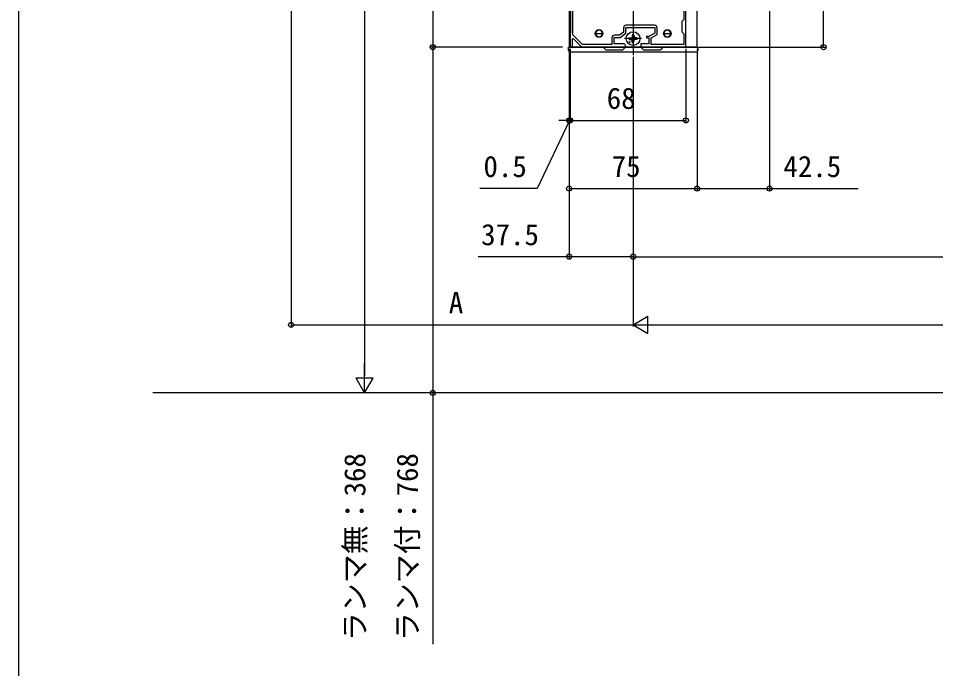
# Model space of a CAD drawing. Units: millimetres, scale not verified. Extents: x -875 to 875, y -1300 to 1294.
# Drawn here: x -875 to -337, y -730 to -348 of the extents above; entities that cross this region are included whole.
import ezdxf
from ezdxf.enums import TextEntityAlignment as Align

# ---------------------------------------------------------------- set-up
doc = ezdxf.new("R2010")
doc.units = ezdxf.units.MM
doc.header["$LTSCALE"] = 8
for name, color, linetype in [('0-3_YKK_11', 7, 'Continuous'), ('0-4_YKK_12', 2, 'Continuous'), ('0-5_YKK_13', 4, 'Continuous'), ('0-6_YKK_D', 6, 'Continuous'), ('0-7_YKK_ZWAK', 7, 'Continuous'), ('0-8_YSS_K', 3, 'Continuous')]:
    doc.layers.add(name, color=color, linetype=linetype)
doc.styles.add('ＭＳ ゴシック', font='')
doc.styles.get('ＭＳ ゴシック').set_extended_font_data('MS Gothic')

msp = doc.modelspace()

# ---------------------------------------------------------------- linework, layer by layer
at = {"layer": '0-3_YKK_11'}
msp.add_line((-501.8, -352.5), (-518.5, -352.5), dxfattribs=at)
for points in [[(-551.1, -223.6), (-551.1, -357), (-551.4, -357.3), (-551.4, -365.3), (-549.9, -365.3), (-549.9, -360.4), (-549.532, -360.246), (-544.4, -365.3), (-518.9, -365.3), (-518.9, -364.3)], [(-549.8, -358.157), (-549.8, -221.6)], [(-519.9, -363.3), (-525.5, -363.3), (-525.5, -359.6), (-522, -359.6), (-518.7, -357.1), (-518.7, -353.8), (-501.6, -353.8), (-501.6, -357.1), (-505.1, -359), (-506.6, -359), (-506.6, -359.9), (-505.1, -359.9), (-505.1, -363.3), (-509.9, -363.3), (-509.9, -365.3), (-483.4, -365.3), (-483.4, -353.758), (-483.52, -353.575), (-483.52, -353.025), (-483.4, -352.842), (-483.4, -315.758)], [(-484.7, -328.5), (-484.7, -349.1), (-485.9, -350.3), (-485.9, -356.3), (-484.7, -357.5), (-484.7, -363.8)], [(-520, -354), (-520, -356.454), (-522.437, -358.3), (-525.3, -358.3)], [(-484.7, -363.8), (-503.8, -363.8), (-503.8, -359.773), (-500.3, -357.873), (-500.3, -354)], [(-526.8, -359.8), (-526.8, -363.8), (-544.07, -363.8), (-549.8, -358.157)]]:
    msp.add_lwpolyline(points, dxfattribs=at)
for centre, radius, start, end in [((-518.5, -354), 1.5, 90.00001, 179.99999), ((-501.8, -354), 1.5, 0.00001, 89.99999), ((-525.3, -359.8), 1.5, 90.00001, 179.99999), ((-519.9, -364.3), 1, 0.00001, 89.99999)]:
    msp.add_arc(centre, radius, start, end, dxfattribs=at)
at = {"layer": '0-4_YKK_12'}
for p, q in [((-514.4, -114.921), (-514.4, -370.005)), ((-476.9, -365.3), (-551.9, -365.3))]:
    msp.add_line(p, q, dxfattribs=at)
msp.add_lwpolyline([(-551.9, -114.921), (-551.9, -365.3), (-476.9, -365.3), (-476.9, -327.806)], dxfattribs=at)
for centre in [(-534.4, -357.3), (-494.4, -357.3)]:
    msp.add_circle(centre, 2.25, dxfattribs=at)
at = {"layer": '0-5_YKK_13'}
for p, q in [((-536.4, -357.3), (-532.4, -357.3)), ((-536.4, -357.3), (-536.4, -358.331)), ((-532.4, -358.331), (-532.4, -357.3)), ((-509.4, -360.3), (-519.4, -360.3)), ((-516.645, -359.8), (-515.537, -359.781)), ((-515.537, -359.781), (-515.02, -359.68)), ((-514.919, -359.163), (-515.02, -359.68)), ((-514.9, -358.055), (-514.919, -359.163)), ((-514.4, -355.3), (-514.4, -365.3)), ((-513.9, -358.055), (-513.881, -359.163)), ((-513.881, -359.163), (-513.78, -359.68)), ((-513.263, -359.781), (-513.78, -359.68)), ((-512.155, -359.8), (-513.263, -359.781)), ((-496.4, -357.3), (-492.4, -357.3)), ((-496.4, -357.3), (-496.4, -358.331)), ((-492.4, -358.331), (-492.4, -357.3)), ((-551.801, -365.3), (-531.9, -365.3)), ((-530.4, -366.8), (-531.9, -365.3)), ((-531.9, -365.3), (-518.9, -365.3)), ((-518.9, -365.3), (-520.4, -366.8)), ((-518.9, -365.3), (-509.9, -365.3)), ((-516.645, -360.8), (-515.537, -360.819)), ((-515.537, -360.819), (-515.02, -360.92)), ((-514.919, -361.437), (-515.02, -360.92)), ((-514.9, -362.545), (-514.919, -361.437)), ((-513.9, -362.545), (-513.881, -361.437)), ((-513.881, -361.437), (-513.78, -360.92)), ((-513.263, -360.819), (-513.78, -360.92)), ((-512.155, -360.8), (-513.263, -360.819)), ((-508.4, -366.8), (-509.9, -365.3)), ((-509.9, -365.3), (-496.9, -365.3)), ((-496.9, -365.3), (-498.4, -366.8)), ((-496.9, -365.3), (-476.999, -365.3)), ((-476.999, -365.3), (-476.4, -365.3)), ((-476.4, -365.3), (-476.526, -367.361)), ((-477.524, -368.3), (-551.276, -368.3)), ((-530.4, -366.8), (-520.4, -366.8)), ((-508.4, -366.8), (-498.4, -366.8))]:
    msp.add_line(p, q, dxfattribs=at)
msp.add_lwpolyline([(-552.274, -367.361), (-552.4, -365.3), (-551.801, -365.3)], dxfattribs=at)
for centre, radius in [((-514.4, -360.3), 4), ((-516.521, -362.421), 0.3)]:
    msp.add_circle(centre, radius, dxfattribs=at)
for centre, radius, start, end in [((-534.4, -357.3), 2, 0, 180), ((-534.4, -357.3), 2, 180, 0), ((-514.4, -360.3), 2.3, 167.44414, 192.55586), ((-514.4, -360.3), 2.3, 77.44414, 102.55586), ((-514.4, -360.3), 2.3, 347.44414, 12.55586), ((-494.4, -357.3), 2, 0, 180), ((-494.4, -357.3), 2, 180, 0), ((-514.4, -360.3), 2.3, 257.44414, 282.55586), ((-551.276, -367.3), 1, 183.5, 270), ((-477.524, -367.3), 1, 270, 356.5)]:
    msp.add_arc(centre, radius, start, end, dxfattribs=at)
at = {"layer": '0-6_YKK_D'}
for p, q in [((-715, 145.368), (-715, -529.3)), ((-671.9, 1.458), (-671.9, -558.3)), ((-434.4, -208.8), (-434.4, -449.3)), ((-631.9, -220.3), (-631.9, -365.3)), ((-402.651, -365.3), (-402.651, -280.8)), ((-555.9, -365.3), (-632.9, -365.3)), ((-555.9, -365.3), (-632.9, -365.3)), ((-475.9, -365.3), (-401.651, -365.3)), ((-551.9, -366.3), (-551.9, -449.3)), ((-551.9, -366.3), (-551.9, -409.3)), ((-551.4, -366.3), (-551.4, -409.3)), ((-551.4, -366.3), (-551.4, -409.3)), ((-514.4, -371.005), (-514.4, -529.3)), ((-483.4, -366.3), (-483.4, -409.3)), ((-476.9, -366.3), (-476.9, -449.3)), ((-476.9, -366.3), (-476.9, -449.3)), ((-551.9, -371.8), (-551.9, -489.3)), ((-514.4, -378.8), (-514.4, -489.3)), ((-514.4, -388.8), (-514.4, -489.3)), ((-514.4, -388.8), (-514.4, -529.3)), ((-551.9, -408.3), (-557.9, -408.3)), ((-551.9, -408.3), (-551.4, -408.3)), ((-551.9, -408.3), (-551.4, -408.3)), ((-551.4, -408.3), (-483.4, -408.3)), ((-551.4, -408.3), (-545.4, -408.3)), ((-551.9, -448.3), (-476.9, -448.3)), ((-514.4, -488.3), (-14.4, -488.3)), ((-514.4, -528.3), (-505.74, -523.3)), ((-505.74, -533.3), (-505.74, -523.3)), ((-715, -528.3), (-514.4, -528.3)), ((-514.4, -528.3), (-505.74, -533.3)), ((-514.4, -528.3), (-497.079, -528.3)), ((-504.4, -528.3), (475.6, -528.3)), ((-671.9, -568.3), (-671.9, -550.979)), ((-671.9, -568.3), (-676.9, -559.64)), ((-666.9, -559.64), (-676.9, -559.64)), ((-671.9, -568.3), (-666.9, -559.64))]:
    msp.add_line(p, q, dxfattribs=at)
for points in [[(-631.9, -365.3), (-631.9, -568.3), (-631.9, -715.817)], [(-551.65, -408.3), (-570.697, -448.3), (-604.322, -448.3)], [(-476.9, -448.3), (-434.4, -448.3), (-382.411, -448.3)], [(-514.4, -488.3), (-551.9, -488.3), (-605.297, -488.3)]]:
    msp.add_lwpolyline(points, dxfattribs=at)
for centre in [(-631.9, -365.3), (-631.9, -365.3), (-402.651, -365.3), (-551.9, -408.3), (-551.4, -408.3), (-551.4, -408.3), (-483.4, -408.3), (-551.9, -448.3), (-476.9, -448.3), (-476.9, -448.3), (-434.4, -448.3), (-551.9, -488.3), (-514.4, -488.3), (-514.4, -488.3), (-715, -528.3), (-631.9, -568.3)]:
    msp.add_circle(centre, 1.5, dxfattribs=at)
at = {"layer": '0-7_YKK_ZWAK'}
msp.add_line((-875, 1250.2), (-875, -1299.8), dxfattribs=at)
at = {"layer": '0-8_YSS_K'}
msp.add_line((775.687, -568.3), (-796.195, -568.3), dxfattribs=at)

# ---------------------------------------------------------------- texts
at = {"layer": '0-6_YKK_D', "style": 'ＭＳ ゴシック'}
for s, p in [('68', (-529.86, -405.3)), ('0.5', (-602.192, -445.3)), ('75', (-526.957, -445.3)), ('42.5', (-426.269, -445.3)), ('37.5', (-603.552, -485.3)), ('A', (-622.524, -525.3))]:
    msp.add_text(s, height=12.46, dxfattribs=at).set_placement(p, align=Align.BOTTOM_LEFT)
for s, p in [('ランマ無：368', (-667.677, -713.976)), ('ランマ付：768', (-636.928, -713.976))]:
    msp.add_text(s, height=12.46, rotation=90, dxfattribs=at).set_placement(p, align=Align.BOTTOM_LEFT)

doc.saveas('drawing.dxf')
